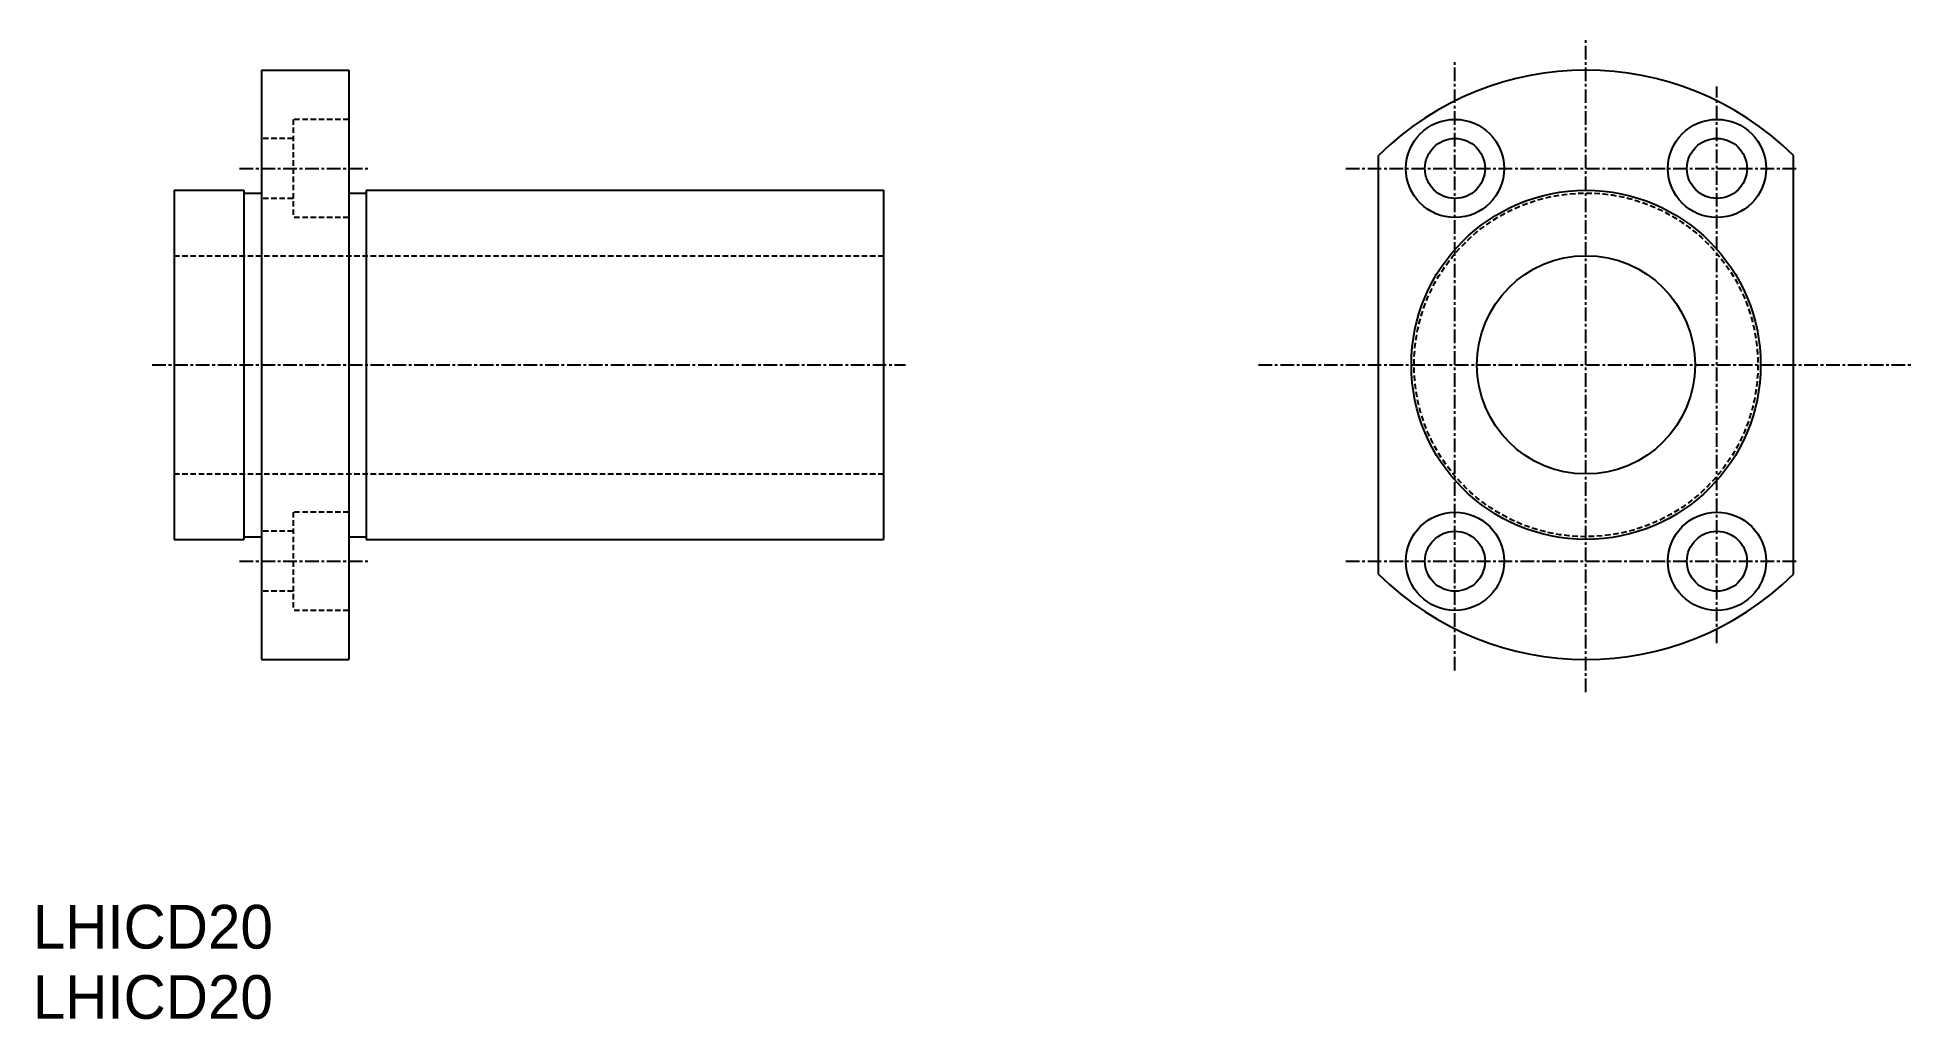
# Model space of a CAD drawing. Extents: x 321 to 493, y 150 to 240.
import ezdxf

# ---------------------------------------------------------------- set-up
doc = ezdxf.new("R2010")
doc.units = 0
doc.linetypes.add('CENTER', pattern=[2, 1.25, -0.25, 0.25, -0.25])
doc.linetypes.add('DASHED', pattern=[0.75, 0.5, -0.25])
doc.layers.get('0').update_dxf_attribs({"linetype": 'CONTINUOUS'})
doc.layers.add('CENTER', color=1, linetype='CENTER')

msp = doc.modelspace()

# ---------------------------------------------------------------- linework, layer by layer
at = {"color": 7, "linetype": 'CONTINUOUS'}
for p, q in [((341.89, 237.29), (349.89, 237.29)), ((341.89, 237.29), (341.89, 183.29)), ((349.89, 237.29), (349.89, 183.29)), ((444.24, 191.11), (444.24, 229.48)), ((482.24, 191.11), (482.24, 229.48)), ((333.89, 226.29), (340.29, 226.29)), ((333.89, 226.29), (333.89, 194.29)), ((340.29, 226.29), (340.29, 194.29)), ((340.29, 226.04), (341.89, 226.04)), ((349.89, 226.04), (351.49, 226.04)), ((351.49, 226.29), (398.89, 226.29)), ((351.49, 226.29), (351.49, 194.29)), ((398.89, 226.29), (398.89, 194.29)), ((333.89, 194.29), (340.29, 194.29)), ((340.29, 194.54), (341.89, 194.54)), ((349.89, 194.54), (351.49, 194.54)), ((351.49, 194.29), (398.89, 194.29)), ((341.89, 183.29), (349.89, 183.29))]:
    msp.add_line(p, q, dxfattribs=at)
at = {"color": 3, "linetype": 'DASHED'}
for p, q in [((349.89, 232.79), (344.79, 232.79)), ((344.79, 232.79), (344.79, 223.79)), ((344.79, 231.04), (341.89, 231.04)), ((344.79, 225.54), (341.89, 225.54)), ((349.89, 223.79), (344.79, 223.79)), ((333.89, 220.29), (398.89, 220.29)), ((333.89, 200.29), (398.89, 200.29)), ((349.89, 196.79), (344.79, 196.79)), ((344.79, 196.79), (344.79, 187.79)), ((344.79, 195.04), (341.89, 195.04)), ((344.79, 189.54), (341.89, 189.54)), ((349.89, 187.79), (344.79, 187.79))]:
    msp.add_line(p, q, dxfattribs=at)
at = {"color": 7, "linetype": 'CONTINUOUS'}
for centre, radius in [((451.24, 228.29), 4.5), ((475.24, 228.29), 4.5), ((451.24, 228.29), 2.75), ((475.24, 228.29), 2.75), ((463.24, 210.29), 16), ((463.24, 210.29), 10), ((451.24, 192.29), 4.5), ((475.24, 192.29), 4.5), ((451.24, 192.29), 2.75), ((475.24, 192.29), 2.75)]:
    msp.add_circle(centre, radius, dxfattribs=at)
at = {"color": 3, "linetype": 'DASHED'}
msp.add_circle((463.24, 210.29), 15.75, dxfattribs=at)
at = {"color": 7, "linetype": 'CONTINUOUS'}
for start, end in [(45.2751, 134.7249), (225.2751, 314.7249)]:
    msp.add_arc((463.24, 210.29), 27, start, end, dxfattribs=at)
at = {"layer": 'CENTER', "color": 1, "linetype": 'CENTER'}
for p, q in [((463.24, 180.29), (463.24, 240.29)), ((451.24, 182.29), (451.24, 238.29)), ((475.24, 184.79), (475.24, 235.79)), ((339.89, 228.29), (351.89, 228.29)), ((441.24, 228.29), (482.74, 228.29)), ((331.89, 210.29), (400.89, 210.29)), ((433.24, 210.29), (493.24, 210.29)), ((339.89, 192.29), (351.89, 192.29)), ((441.24, 192.29), (482.74, 192.29))]:
    msp.add_line(p, q, dxfattribs=at)

# ---------------------------------------------------------------- texts
at = {"color": 7, "linetype": 'CONTINUOUS'}
for p in [(320.94, 156.79), (320.94, 150.35)]:
    msp.add_text('LHICD20', height=4, dxfattribs=at).set_placement(p)

doc.saveas('drawing.dxf')
